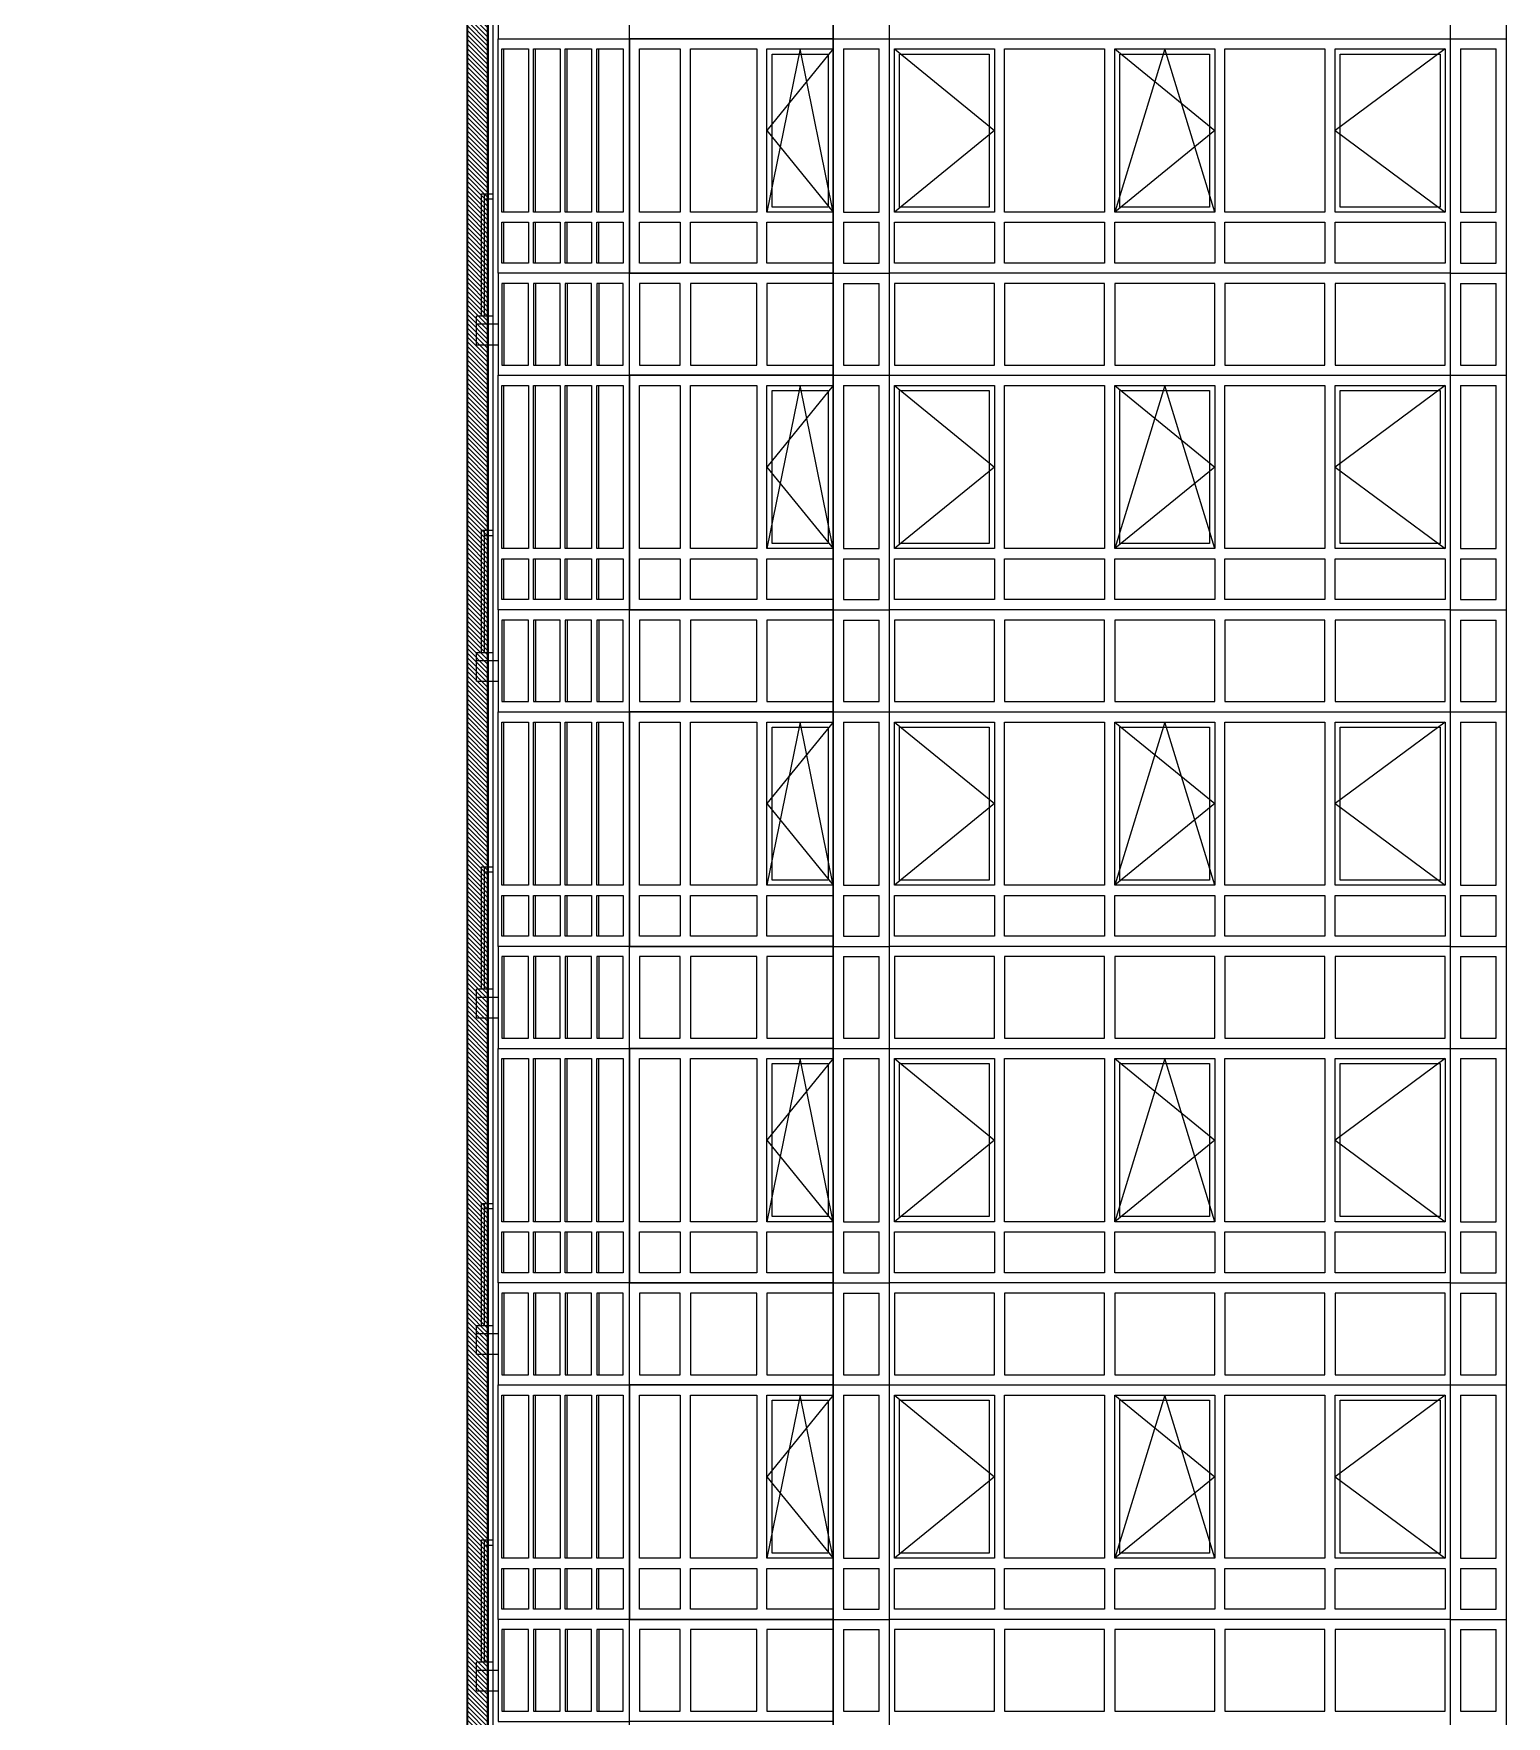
# Model space of a CAD drawing. Header units: inches. Extents: x -634 to 3638, y -6930911 to 5552.
# Drawn here: x 2108.79 to 2123.87, y 3410.04 to 3427.26 of the extents above; entities that cross this region are included whole.
import ezdxf

# ---------------------------------------------------------------- set-up
doc = ezdxf.new("R2010")
doc.units = ezdxf.units.IN
doc.header["$MEASUREMENT"] = 0
doc.linetypes.add('DASHED2', pattern=[9.525, 6.35, -3.175])
doc.layers.add('ELEV', color=134, linetype='Continuous', lineweight=18)
doc.layers.add('WALL_1', color=11, linetype='Continuous', lineweight=15)
for name, color, linetype in [('OGRAJDENIYE', 255, 'Continuous'), ('Okno', 150, 'Continuous'), ('WALL', 243, 'Continuous')]:
    doc.layers.add(name, color=color, linetype=linetype)

msp = doc.modelspace()

# ---------------------------------------------------------------- hatches: boundary and pattern name
at = {"layer": 'ELEV', "linetype": 'Continuous'}
h = msp.add_hatch(dxfattribs=at)
h.set_pattern_fill('ANSI31', color=256, scale=0.01044, style=0)
h.set_pattern_definition([(45, (1262.311104, 3366.587935), (-0.02343928418428, 0.02343928418428), [])])
edge = h.paths.add_edge_path()
edge.add_ellipse((1445.78234, 3471.96182), major_axis=(0, 6932302.83262), ratio=0.00000001506, start_angle=89.999976115149, end_angle=270.000023884851)
edge.add_line((1445.67794, 3474.85168), (1445.67794, 3528.48347))
edge.add_line((1445.67794, 3528.48347), (1445.88675, 3528.48347))
edge.add_line((1445.88675, 3528.48347), (1445.88675, 3474.85168))
h = msp.add_hatch(dxfattribs=at)
h.set_pattern_fill('ANSI31', color=256, scale=0.01044, angle=180, style=0)
h.set_pattern_definition([(135, (2251.666936, 3285.016235), (0.023439284, 0.023439284), [])])
h.paths.add_polyline_path([(2113.23118, 3396.17532), (2113.43664, 3396.33323), (2113.43999, 3396.3358), (2113.43999, 3448.16795), (2113.23118, 3448.16703)])

# ---------------------------------------------------------------- linework, layer by layer
at = {"layer": 'ELEV', "linetype": 'Continuous', "flags": 128}
for points in [[(2113.23118, 3448.16698, 0.02088, 0.02088, 0), (2113.23118, 3396.17532, 0.02088, 0.02088, 0)], [(2113.43999, 3448.16789, 0.02088, 0.02088, 0), (2113.43999, 3396.3358, 0.02088, 0.02088, 0)]]:
    msp.add_lwpolyline(points, format="xyseb", dxfattribs=at)
at = {"layer": 'OGRAJDENIYE', "color": 7, "linetype": 'Continuous'}
for p, q in [((2113.37474, 3425.62423), (2113.49585, 3425.62423)), ((2113.37474, 3424.37139), (2113.37474, 3425.62423)), ((2113.40606, 3424.37139), (2113.40606, 3425.62423)), ((2113.40606, 3425.57203), (2113.49585, 3425.57203)), ((2113.37474, 3422.17891), (2113.49585, 3422.17891)), ((2113.37474, 3420.92607), (2113.37474, 3422.17891)), ((2113.40606, 3420.92607), (2113.40606, 3422.17891)), ((2113.40606, 3422.12671), (2113.49585, 3422.12671)), ((2113.37474, 3418.73359), (2113.49585, 3418.73359)), ((2113.37474, 3417.48075), (2113.37474, 3418.73359)), ((2113.40606, 3417.48075), (2113.40606, 3418.73359)), ((2113.40606, 3418.68139), (2113.49585, 3418.68139)), ((2113.37474, 3415.28827), (2113.49585, 3415.28827)), ((2113.37474, 3414.03543), (2113.37474, 3415.28827)), ((2113.40606, 3414.03543), (2113.40606, 3415.28827)), ((2113.40606, 3415.23607), (2113.49585, 3415.23607)), ((2113.37474, 3411.84295), (2113.49585, 3411.84295)), ((2113.37474, 3410.59011), (2113.37474, 3411.84295)), ((2113.40606, 3410.59011), (2113.40606, 3411.84295)), ((2113.40606, 3411.79075), (2113.49585, 3411.79075))]:
    msp.add_line(p, q, dxfattribs=at)
at = {"layer": 'Okno', "color": 7}
for p, q in [((2113.60461, 3425.4363), (2113.60461, 3427.10676)), ((2113.92826, 3425.4363), (2113.92826, 3427.10676)), ((2114.25192, 3425.4363), (2114.25192, 3427.10676)), ((2114.57557, 3425.4363), (2114.57557, 3427.10676)), ((2113.60461, 3424.91428), (2113.60461, 3425.3319)), ((2113.92826, 3424.91428), (2113.92826, 3425.3319)), ((2114.25192, 3424.91428), (2114.25192, 3425.3319)), ((2114.57557, 3424.91428), (2114.57557, 3425.3319)), ((2113.60461, 3424.70548), (2113.60461, 3423.87025)), ((2113.92826, 3424.70548), (2113.92826, 3423.87025)), ((2114.25192, 3424.70548), (2114.25192, 3423.87025)), ((2114.57557, 3424.70548), (2114.57557, 3423.87025)), ((2113.60461, 3421.99098), (2113.60461, 3423.66144)), ((2113.92826, 3421.99098), (2113.92826, 3423.66144)), ((2114.25192, 3421.99098), (2114.25192, 3423.66144)), ((2114.57557, 3421.99098), (2114.57557, 3423.66144)), ((2113.60461, 3421.46896), (2113.60461, 3421.88658)), ((2113.92826, 3421.46896), (2113.92826, 3421.88658)), ((2114.25192, 3421.46896), (2114.25192, 3421.88658)), ((2114.57557, 3421.46896), (2114.57557, 3421.88658)), ((2113.60461, 3421.26016), (2113.60461, 3420.42493)), ((2113.92826, 3421.26016), (2113.92826, 3420.42493)), ((2114.25192, 3421.26016), (2114.25192, 3420.42493)), ((2114.57557, 3421.26016), (2114.57557, 3420.42493)), ((2113.60461, 3418.54566), (2113.60461, 3420.21612)), ((2113.92826, 3418.54566), (2113.92826, 3420.21612)), ((2114.25192, 3418.54566), (2114.25192, 3420.21612)), ((2114.57557, 3418.54566), (2114.57557, 3420.21612)), ((2113.60461, 3418.02364), (2113.60461, 3418.44126)), ((2113.92826, 3418.02364), (2113.92826, 3418.44126)), ((2114.25192, 3418.02364), (2114.25192, 3418.44126)), ((2114.57557, 3418.02364), (2114.57557, 3418.44126)), ((2113.60461, 3417.81484), (2113.60461, 3416.97961)), ((2113.92826, 3417.81484), (2113.92826, 3416.97961)), ((2114.25192, 3417.81484), (2114.25192, 3416.97961)), ((2114.57557, 3417.81484), (2114.57557, 3416.97961)), ((2113.60461, 3415.10034), (2113.60461, 3416.7708)), ((2113.92826, 3415.10034), (2113.92826, 3416.7708)), ((2114.25192, 3415.10034), (2114.25192, 3416.7708)), ((2114.57557, 3415.10034), (2114.57557, 3416.7708)), ((2113.60461, 3414.57832), (2113.60461, 3414.99594)), ((2113.92826, 3414.57832), (2113.92826, 3414.99594)), ((2114.25192, 3414.57832), (2114.25192, 3414.99594)), ((2114.57557, 3414.57832), (2114.57557, 3414.99594)), ((2113.60461, 3414.36952), (2113.60461, 3413.53429)), ((2113.92826, 3414.36952), (2113.92826, 3413.53429)), ((2114.25192, 3414.36952), (2114.25192, 3413.53429)), ((2114.57557, 3414.36952), (2114.57557, 3413.53429)), ((2113.60461, 3411.65502), (2113.60461, 3413.32548)), ((2113.92826, 3411.65502), (2113.92826, 3413.32548)), ((2114.25192, 3411.65502), (2114.25192, 3413.32548)), ((2114.57557, 3411.65502), (2114.57557, 3413.32548)), ((2113.60461, 3411.133), (2113.60461, 3411.55062)), ((2113.92826, 3411.133), (2113.92826, 3411.55062)), ((2114.25192, 3411.133), (2114.25192, 3411.55062)), ((2114.57557, 3411.133), (2114.57557, 3411.55062)), ((2113.60461, 3410.9242), (2113.60461, 3410.08897)), ((2113.92826, 3410.9242), (2113.92826, 3410.08897)), ((2114.25192, 3410.9242), (2114.25192, 3410.08897)), ((2114.57557, 3410.9242), (2114.57557, 3410.08897))]:
    msp.add_line(p, q, dxfattribs=at)
at = {"layer": 'Okno', "color": 7, "linetype": 'DASHED2', "ltscale": 0.4}
for p, q in [((2116.97562, 3427.10676), (2116.297, 3426.27153)), ((2116.63631, 3427.10676), (2116.297, 3425.4363)), ((2116.97562, 3425.4363), (2116.63631, 3427.10676)), ((2117.60309, 3427.10676), (2118.62624, 3426.27153)), ((2119.85821, 3427.10676), (2120.88136, 3426.27153)), ((2120.36978, 3427.10676), (2119.85821, 3425.4363)), ((2120.88136, 3425.4363), (2120.36978, 3427.10676)), ((2123.24088, 3427.10676), (2122.11333, 3426.27153)), ((2116.297, 3426.27153), (2116.97562, 3425.4363)), ((2118.62624, 3426.27153), (2117.60309, 3425.4363)), ((2120.88136, 3426.27153), (2119.85821, 3425.4363)), ((2122.11333, 3426.27153), (2123.24088, 3425.4363)), ((2116.97562, 3423.66144), (2116.297, 3422.82621)), ((2116.63631, 3423.66144), (2116.297, 3421.99098)), ((2116.97562, 3421.99098), (2116.63631, 3423.66144)), ((2117.60309, 3423.66144), (2118.62624, 3422.82621)), ((2119.85821, 3423.66144), (2120.88136, 3422.82621)), ((2120.36978, 3423.66144), (2119.85821, 3421.99098)), ((2120.88136, 3421.99098), (2120.36978, 3423.66144)), ((2123.24088, 3423.66144), (2122.11333, 3422.82621)), ((2116.297, 3422.82621), (2116.97562, 3421.99098)), ((2118.62624, 3422.82621), (2117.60309, 3421.99098)), ((2120.88136, 3422.82621), (2119.85821, 3421.99098)), ((2122.11333, 3422.82621), (2123.24088, 3421.99098)), ((2116.97562, 3420.21612), (2116.297, 3419.38089)), ((2116.63631, 3420.21612), (2116.297, 3418.54566)), ((2116.97562, 3418.54566), (2116.63631, 3420.21612)), ((2117.60309, 3420.21612), (2118.62624, 3419.38089)), ((2119.85821, 3420.21612), (2120.88136, 3419.38089)), ((2120.36978, 3420.21612), (2119.85821, 3418.54566)), ((2120.88136, 3418.54566), (2120.36978, 3420.21612)), ((2123.24088, 3420.21612), (2122.11333, 3419.38089)), ((2116.297, 3419.38089), (2116.97562, 3418.54566)), ((2118.62624, 3419.38089), (2117.60309, 3418.54566)), ((2120.88136, 3419.38089), (2119.85821, 3418.54566)), ((2122.11333, 3419.38089), (2123.24088, 3418.54566)), ((2116.97562, 3416.7708), (2116.297, 3415.93557)), ((2116.63631, 3416.7708), (2116.297, 3415.10034)), ((2116.97562, 3415.10034), (2116.63631, 3416.7708)), ((2117.60309, 3416.7708), (2118.62624, 3415.93557)), ((2119.85821, 3416.7708), (2120.88136, 3415.93557)), ((2120.36978, 3416.7708), (2119.85821, 3415.10034)), ((2120.88136, 3415.10034), (2120.36978, 3416.7708)), ((2123.24088, 3416.7708), (2122.11333, 3415.93557)), ((2116.297, 3415.93557), (2116.97562, 3415.10034)), ((2118.62624, 3415.93557), (2117.60309, 3415.10034)), ((2120.88136, 3415.93557), (2119.85821, 3415.10034)), ((2122.11333, 3415.93557), (2123.24088, 3415.10034)), ((2116.97562, 3413.32548), (2116.297, 3412.49025)), ((2116.63631, 3413.32548), (2116.297, 3411.65502)), ((2116.97562, 3411.65502), (2116.63631, 3413.32548)), ((2117.60309, 3413.32548), (2118.62624, 3412.49025)), ((2119.85821, 3413.32548), (2120.88136, 3412.49025)), ((2120.36978, 3413.32548), (2119.85821, 3411.65502)), ((2120.88136, 3411.65502), (2120.36978, 3413.32548)), ((2123.24088, 3413.32548), (2122.11333, 3412.49025)), ((2116.297, 3412.49025), (2116.97562, 3411.65502)), ((2118.62624, 3412.49025), (2117.60309, 3411.65502)), ((2120.88136, 3412.49025), (2119.85821, 3411.65502)), ((2122.11333, 3412.49025), (2123.24088, 3411.65502))]:
    msp.add_line(p, q, dxfattribs=at)
at = {"layer": 'Okno', "color": 7, "linetype": 'Continuous'}
for p, q in [((2116.97667, 3427.21116), (2117.55089, 3427.21116)), ((2117.08107, 3427.10676), (2117.44648, 3427.10676)), ((2123.29309, 3427.21116), (2123.86731, 3427.21116)), ((2123.39749, 3427.10676), (2123.7629, 3427.10676)), ((2117.08107, 3425.4363), (2117.44648, 3425.4363)), ((2123.39749, 3425.4363), (2123.7629, 3425.4363)), ((2117.08107, 3425.3319), (2117.44648, 3425.3319)), ((2123.39749, 3425.3319), (2123.7629, 3425.3319)), ((2117.08107, 3424.91428), (2117.44648, 3424.91428)), ((2123.39749, 3424.91428), (2123.7629, 3424.91428)), ((2116.97667, 3424.80988), (2117.55089, 3424.80988)), ((2117.08107, 3424.70548), (2117.44648, 3424.70548)), ((2123.29309, 3424.80988), (2123.86731, 3424.80988)), ((2123.39749, 3424.70548), (2123.7629, 3424.70548)), ((2117.08107, 3423.87025), (2117.44648, 3423.87025)), ((2123.39749, 3423.87025), (2123.7629, 3423.87025)), ((2116.97667, 3423.76584), (2117.55089, 3423.76584)), ((2117.08107, 3423.66144), (2117.44648, 3423.66144)), ((2123.29309, 3423.76584), (2123.86731, 3423.76584)), ((2123.39749, 3423.66144), (2123.7629, 3423.66144)), ((2117.08107, 3421.99098), (2117.44648, 3421.99098)), ((2123.39749, 3421.99098), (2123.7629, 3421.99098)), ((2117.08107, 3421.88658), (2117.44648, 3421.88658)), ((2123.39749, 3421.88658), (2123.7629, 3421.88658)), ((2117.08107, 3421.46896), (2117.44648, 3421.46896)), ((2123.39749, 3421.46896), (2123.7629, 3421.46896)), ((2116.97667, 3421.36456), (2117.55089, 3421.36456)), ((2117.08107, 3421.26016), (2117.44648, 3421.26016)), ((2123.29309, 3421.36456), (2123.86731, 3421.36456)), ((2123.39749, 3421.26016), (2123.7629, 3421.26016)), ((2117.08107, 3420.42493), (2117.44648, 3420.42493)), ((2123.39749, 3420.42493), (2123.7629, 3420.42493)), ((2116.97667, 3420.32052), (2117.55089, 3420.32052)), ((2117.08107, 3420.21612), (2117.44648, 3420.21612)), ((2123.29309, 3420.32052), (2123.86731, 3420.32052)), ((2123.39749, 3420.21612), (2123.7629, 3420.21612)), ((2117.08107, 3418.54566), (2117.44648, 3418.54566)), ((2123.39749, 3418.54566), (2123.7629, 3418.54566)), ((2117.08107, 3418.44126), (2117.44648, 3418.44126)), ((2123.39749, 3418.44126), (2123.7629, 3418.44126)), ((2117.08107, 3418.02364), (2117.44648, 3418.02364)), ((2123.39749, 3418.02364), (2123.7629, 3418.02364)), ((2116.97667, 3417.91924), (2117.55089, 3417.91924)), ((2117.08107, 3417.81484), (2117.44648, 3417.81484)), ((2123.29309, 3417.91924), (2123.86731, 3417.91924)), ((2123.39749, 3417.81484), (2123.7629, 3417.81484)), ((2117.08107, 3416.97961), (2117.44648, 3416.97961)), ((2123.39749, 3416.97961), (2123.7629, 3416.97961)), ((2116.97667, 3416.8752), (2117.55089, 3416.8752)), ((2117.08107, 3416.7708), (2117.44648, 3416.7708)), ((2123.29309, 3416.8752), (2123.86731, 3416.8752)), ((2123.39749, 3416.7708), (2123.7629, 3416.7708)), ((2117.08107, 3415.10034), (2117.44648, 3415.10034)), ((2123.39749, 3415.10034), (2123.7629, 3415.10034)), ((2117.08107, 3414.99594), (2117.44648, 3414.99594)), ((2123.39749, 3414.99594), (2123.7629, 3414.99594)), ((2117.08107, 3414.57832), (2117.44648, 3414.57832)), ((2123.39749, 3414.57832), (2123.7629, 3414.57832)), ((2116.97667, 3414.47392), (2117.55089, 3414.47392)), ((2117.08107, 3414.36952), (2117.44648, 3414.36952)), ((2123.29309, 3414.47392), (2123.86731, 3414.47392)), ((2123.39749, 3414.36952), (2123.7629, 3414.36952)), ((2117.08107, 3413.53429), (2117.44648, 3413.53429)), ((2123.39749, 3413.53429), (2123.7629, 3413.53429)), ((2116.97667, 3413.42988), (2117.55089, 3413.42988)), ((2117.08107, 3413.32548), (2117.44648, 3413.32548)), ((2123.29309, 3413.42988), (2123.86731, 3413.42988)), ((2123.39749, 3413.32548), (2123.7629, 3413.32548)), ((2117.08107, 3411.65502), (2117.44648, 3411.65502)), ((2123.39749, 3411.65502), (2123.7629, 3411.65502)), ((2117.08107, 3411.55062), (2117.44648, 3411.55062)), ((2123.39749, 3411.55062), (2123.7629, 3411.55062)), ((2117.08107, 3411.133), (2117.44648, 3411.133)), ((2123.39749, 3411.133), (2123.7629, 3411.133)), ((2116.97667, 3411.0286), (2117.55089, 3411.0286)), ((2117.08107, 3410.9242), (2117.44648, 3410.9242)), ((2123.29309, 3411.0286), (2123.86731, 3411.0286)), ((2123.39749, 3410.9242), (2123.7629, 3410.9242)), ((2117.08107, 3410.08897), (2117.44648, 3410.08897)), ((2123.39749, 3410.08897), (2123.7629, 3410.08897))]:
    msp.add_line(p, q, dxfattribs=at)
for points in [[(2117.55089, 3441.30565), (2116.97667, 3441.30565), (2116.97667, 3393.802), (2117.55089, 3393.802)], [(2123.86731, 3441.30565), (2123.29309, 3441.30565), (2123.29309, 3393.802), (2123.86731, 3393.802)]]:
    msp.add_lwpolyline(points, close=True, dxfattribs=at)
at = {"layer": 'Okno', "color": 7}
for points in [[(2114.88859, 3428.2552), (2113.54605, 3428.2552), (2113.54605, 3427.21116), (2114.88859, 3427.21116)], [(2114.88859, 3428.2552), (2116.97667, 3428.2552), (2116.97667, 3427.21116), (2114.88859, 3427.21116)], [(2113.54605, 3427.21116), (2114.88859, 3427.21116), (2114.88859, 3424.80988), (2113.54605, 3424.80988)], [(2113.58373, 3427.10676), (2113.85518, 3427.10676), (2113.85518, 3425.4363), (2113.58373, 3425.4363)], [(2113.90738, 3427.10676), (2114.17883, 3427.10676), (2114.17883, 3425.4363), (2113.90738, 3425.4363)], [(2114.23104, 3427.10676), (2114.50248, 3427.10676), (2114.50248, 3425.4363), (2114.23104, 3425.4363)], [(2114.55469, 3427.10676), (2114.82614, 3427.10676), (2114.82614, 3425.4363), (2114.55469, 3425.4363)], [(2114.88859, 3427.21116), (2116.97667, 3427.21116), (2116.97667, 3424.80988), (2114.88859, 3424.80988)], [(2114.993, 3427.10676), (2115.40957, 3427.10676), (2115.40957, 3425.4363), (2114.993, 3425.4363)], [(2115.51397, 3427.10676), (2116.1926, 3427.10676), (2116.1926, 3425.4363), (2115.51397, 3425.4363)], [(2116.297, 3427.10676), (2116.97562, 3427.10676), (2116.97562, 3425.4363), (2116.297, 3425.4363)], [(2117.55089, 3427.21116), (2123.29309, 3427.21116), (2123.29309, 3424.80988), (2117.55089, 3424.80988)], [(2117.60309, 3427.10676), (2118.62624, 3427.10676), (2118.62624, 3425.4363), (2117.60309, 3425.4363)], [(2118.73065, 3427.10676), (2119.7538, 3427.10676), (2119.7538, 3425.4363), (2118.73065, 3425.4363)], [(2119.85821, 3427.10676), (2120.88136, 3427.10676), (2120.88136, 3425.4363), (2119.85821, 3425.4363)], [(2120.98577, 3427.10676), (2122.00892, 3427.10676), (2122.00892, 3425.4363), (2120.98577, 3425.4363)], [(2122.11333, 3427.10676), (2123.24088, 3427.10676), (2123.24088, 3425.4363), (2122.11333, 3425.4363)], [(2116.3492, 3427.05456), (2116.92342, 3427.05456), (2116.92342, 3425.4885), (2116.3492, 3425.4885), (2116.3492, 3427.05456)], [(2117.65529, 3427.05456), (2118.57404, 3427.05456), (2118.57404, 3425.4885), (2117.65529, 3425.4885), (2117.65529, 3427.05456)], [(2119.91041, 3427.05456), (2120.82916, 3427.05456), (2120.82916, 3425.4885), (2119.91041, 3425.4885), (2119.91041, 3427.05456)], [(2122.16553, 3427.05456), (2123.18868, 3427.05456), (2123.18868, 3425.4885), (2122.16553, 3425.4885), (2122.16553, 3427.05456)], [(2113.58373, 3425.3319), (2113.85518, 3425.3319), (2113.85518, 3424.91428), (2113.58373, 3424.91428)], [(2113.90738, 3425.3319), (2114.17883, 3425.3319), (2114.17883, 3424.91428), (2113.90738, 3424.91428)], [(2114.23104, 3425.3319), (2114.50248, 3425.3319), (2114.50248, 3424.91428), (2114.23104, 3424.91428)], [(2114.55469, 3425.3319), (2114.82614, 3425.3319), (2114.82614, 3424.91428), (2114.55469, 3424.91428)], [(2114.993, 3425.3319), (2115.40957, 3425.3319), (2115.40957, 3424.91428), (2114.993, 3424.91428)], [(2115.51397, 3425.3319), (2116.1926, 3425.3319), (2116.1926, 3424.91428), (2115.51397, 3424.91428)], [(2116.297, 3425.3319), (2116.97562, 3425.3319), (2116.97562, 3424.91428), (2116.297, 3424.91428)], [(2117.60309, 3425.3319), (2118.62624, 3425.3319), (2118.62624, 3424.91428), (2117.60309, 3424.91428)], [(2118.73065, 3425.3319), (2119.7538, 3425.3319), (2119.7538, 3424.91428), (2118.73065, 3424.91428)], [(2119.85821, 3425.3319), (2120.88136, 3425.3319), (2120.88136, 3424.91428), (2119.85821, 3424.91428)], [(2120.98577, 3425.3319), (2122.00892, 3425.3319), (2122.00892, 3424.91428), (2120.98577, 3424.91428)], [(2122.11333, 3425.3319), (2123.24088, 3425.3319), (2123.24088, 3424.91428), (2122.11333, 3424.91428)], [(2114.88859, 3424.80988), (2113.54605, 3424.80988), (2113.54605, 3423.76584), (2114.88859, 3423.76584)], [(2113.85518, 3424.70548), (2113.58373, 3424.70548), (2113.58373, 3423.87025), (2113.85518, 3423.87025)], [(2114.17883, 3424.70548), (2113.90738, 3424.70548), (2113.90738, 3423.87025), (2114.17883, 3423.87025)], [(2114.50248, 3424.70548), (2114.23104, 3424.70548), (2114.23104, 3423.87025), (2114.50248, 3423.87025)], [(2114.82614, 3424.70548), (2114.55469, 3424.70548), (2114.55469, 3423.87025), (2114.82614, 3423.87025)], [(2114.88859, 3424.80988), (2116.97667, 3424.80988), (2116.97667, 3423.76584), (2114.88859, 3423.76584)], [(2115.40957, 3424.70548), (2114.993, 3424.70548), (2114.993, 3423.87025), (2115.40957, 3423.87025)], [(2116.1926, 3424.70548), (2115.51397, 3424.70548), (2115.51397, 3423.87025), (2116.1926, 3423.87025)], [(2116.97562, 3424.70548), (2116.297, 3424.70548), (2116.297, 3423.87025), (2116.97562, 3423.87025)], [(2118.62624, 3424.70548), (2117.60309, 3424.70548), (2117.60309, 3423.87025), (2118.62624, 3423.87025)], [(2119.7538, 3424.70548), (2118.73065, 3424.70548), (2118.73065, 3423.87025), (2119.7538, 3423.87025)], [(2120.88136, 3424.70548), (2119.85821, 3424.70548), (2119.85821, 3423.87025), (2120.88136, 3423.87025)], [(2122.00892, 3424.70548), (2120.98577, 3424.70548), (2120.98577, 3423.87025), (2122.00892, 3423.87025)], [(2123.24088, 3424.70548), (2122.11333, 3424.70548), (2122.11333, 3423.87025), (2123.24088, 3423.87025)], [(2113.54605, 3423.76584), (2114.88859, 3423.76584), (2114.88859, 3421.36456), (2113.54605, 3421.36456)], [(2113.58373, 3423.66144), (2113.85518, 3423.66144), (2113.85518, 3421.99098), (2113.58373, 3421.99098)], [(2113.90738, 3423.66144), (2114.17883, 3423.66144), (2114.17883, 3421.99098), (2113.90738, 3421.99098)], [(2114.23104, 3423.66144), (2114.50248, 3423.66144), (2114.50248, 3421.99098), (2114.23104, 3421.99098)], [(2114.55469, 3423.66144), (2114.82614, 3423.66144), (2114.82614, 3421.99098), (2114.55469, 3421.99098)], [(2114.88859, 3423.76584), (2116.97667, 3423.76584), (2116.97667, 3421.36456), (2114.88859, 3421.36456)], [(2114.993, 3423.66144), (2115.40957, 3423.66144), (2115.40957, 3421.99098), (2114.993, 3421.99098)], [(2115.51397, 3423.66144), (2116.1926, 3423.66144), (2116.1926, 3421.99098), (2115.51397, 3421.99098)], [(2116.297, 3423.66144), (2116.97562, 3423.66144), (2116.97562, 3421.99098), (2116.297, 3421.99098)], [(2117.55089, 3423.76584), (2123.29309, 3423.76584), (2123.29309, 3421.36456), (2117.55089, 3421.36456)], [(2117.60309, 3423.66144), (2118.62624, 3423.66144), (2118.62624, 3421.99098), (2117.60309, 3421.99098)], [(2118.73065, 3423.66144), (2119.7538, 3423.66144), (2119.7538, 3421.99098), (2118.73065, 3421.99098)], [(2119.85821, 3423.66144), (2120.88136, 3423.66144), (2120.88136, 3421.99098), (2119.85821, 3421.99098)], [(2120.98577, 3423.66144), (2122.00892, 3423.66144), (2122.00892, 3421.99098), (2120.98577, 3421.99098)], [(2122.11333, 3423.66144), (2123.24088, 3423.66144), (2123.24088, 3421.99098), (2122.11333, 3421.99098)], [(2116.3492, 3423.60924), (2116.92342, 3423.60924), (2116.92342, 3422.04318), (2116.3492, 3422.04318), (2116.3492, 3423.60924)], [(2117.65529, 3423.60924), (2118.57404, 3423.60924), (2118.57404, 3422.04318), (2117.65529, 3422.04318), (2117.65529, 3423.60924)], [(2119.91041, 3423.60924), (2120.82916, 3423.60924), (2120.82916, 3422.04318), (2119.91041, 3422.04318), (2119.91041, 3423.60924)], [(2122.16553, 3423.60924), (2123.18868, 3423.60924), (2123.18868, 3422.04318), (2122.16553, 3422.04318), (2122.16553, 3423.60924)], [(2113.58373, 3421.88658), (2113.85518, 3421.88658), (2113.85518, 3421.46896), (2113.58373, 3421.46896)], [(2113.90738, 3421.88658), (2114.17883, 3421.88658), (2114.17883, 3421.46896), (2113.90738, 3421.46896)], [(2114.23104, 3421.88658), (2114.50248, 3421.88658), (2114.50248, 3421.46896), (2114.23104, 3421.46896)], [(2114.55469, 3421.88658), (2114.82614, 3421.88658), (2114.82614, 3421.46896), (2114.55469, 3421.46896)], [(2114.993, 3421.88658), (2115.40957, 3421.88658), (2115.40957, 3421.46896), (2114.993, 3421.46896)], [(2115.51397, 3421.88658), (2116.1926, 3421.88658), (2116.1926, 3421.46896), (2115.51397, 3421.46896)], [(2116.297, 3421.88658), (2116.97562, 3421.88658), (2116.97562, 3421.46896), (2116.297, 3421.46896)], [(2117.60309, 3421.88658), (2118.62624, 3421.88658), (2118.62624, 3421.46896), (2117.60309, 3421.46896)], [(2118.73065, 3421.88658), (2119.7538, 3421.88658), (2119.7538, 3421.46896), (2118.73065, 3421.46896)], [(2119.85821, 3421.88658), (2120.88136, 3421.88658), (2120.88136, 3421.46896), (2119.85821, 3421.46896)], [(2120.98577, 3421.88658), (2122.00892, 3421.88658), (2122.00892, 3421.46896), (2120.98577, 3421.46896)], [(2122.11333, 3421.88658), (2123.24088, 3421.88658), (2123.24088, 3421.46896), (2122.11333, 3421.46896)], [(2114.88859, 3421.36456), (2113.54605, 3421.36456), (2113.54605, 3420.32052), (2114.88859, 3420.32052)], [(2113.85518, 3421.26016), (2113.58373, 3421.26016), (2113.58373, 3420.42493), (2113.85518, 3420.42493)], [(2114.17883, 3421.26016), (2113.90738, 3421.26016), (2113.90738, 3420.42493), (2114.17883, 3420.42493)], [(2114.50248, 3421.26016), (2114.23104, 3421.26016), (2114.23104, 3420.42493), (2114.50248, 3420.42493)], [(2114.82614, 3421.26016), (2114.55469, 3421.26016), (2114.55469, 3420.42493), (2114.82614, 3420.42493)], [(2114.88859, 3421.36456), (2116.97667, 3421.36456), (2116.97667, 3420.32052), (2114.88859, 3420.32052)], [(2115.40957, 3421.26016), (2114.993, 3421.26016), (2114.993, 3420.42493), (2115.40957, 3420.42493)], [(2116.1926, 3421.26016), (2115.51397, 3421.26016), (2115.51397, 3420.42493), (2116.1926, 3420.42493)], [(2116.97562, 3421.26016), (2116.297, 3421.26016), (2116.297, 3420.42493), (2116.97562, 3420.42493)], [(2118.62624, 3421.26016), (2117.60309, 3421.26016), (2117.60309, 3420.42493), (2118.62624, 3420.42493)], [(2119.7538, 3421.26016), (2118.73065, 3421.26016), (2118.73065, 3420.42493), (2119.7538, 3420.42493)], [(2120.88136, 3421.26016), (2119.85821, 3421.26016), (2119.85821, 3420.42493), (2120.88136, 3420.42493)], [(2122.00892, 3421.26016), (2120.98577, 3421.26016), (2120.98577, 3420.42493), (2122.00892, 3420.42493)], [(2123.24088, 3421.26016), (2122.11333, 3421.26016), (2122.11333, 3420.42493), (2123.24088, 3420.42493)], [(2113.54605, 3420.32052), (2114.88859, 3420.32052), (2114.88859, 3417.91924), (2113.54605, 3417.91924)], [(2113.58373, 3420.21612), (2113.85518, 3420.21612), (2113.85518, 3418.54566), (2113.58373, 3418.54566)], [(2113.90738, 3420.21612), (2114.17883, 3420.21612), (2114.17883, 3418.54566), (2113.90738, 3418.54566)], [(2114.23104, 3420.21612), (2114.50248, 3420.21612), (2114.50248, 3418.54566), (2114.23104, 3418.54566)], [(2114.55469, 3420.21612), (2114.82614, 3420.21612), (2114.82614, 3418.54566), (2114.55469, 3418.54566)], [(2114.88859, 3420.32052), (2116.97667, 3420.32052), (2116.97667, 3417.91924), (2114.88859, 3417.91924)], [(2114.993, 3420.21612), (2115.40957, 3420.21612), (2115.40957, 3418.54566), (2114.993, 3418.54566)], [(2115.51397, 3420.21612), (2116.1926, 3420.21612), (2116.1926, 3418.54566), (2115.51397, 3418.54566)], [(2116.297, 3420.21612), (2116.97562, 3420.21612), (2116.97562, 3418.54566), (2116.297, 3418.54566)], [(2117.55089, 3420.32052), (2123.29309, 3420.32052), (2123.29309, 3417.91924), (2117.55089, 3417.91924)], [(2117.60309, 3420.21612), (2118.62624, 3420.21612), (2118.62624, 3418.54566), (2117.60309, 3418.54566)], [(2118.73065, 3420.21612), (2119.7538, 3420.21612), (2119.7538, 3418.54566), (2118.73065, 3418.54566)], [(2119.85821, 3420.21612), (2120.88136, 3420.21612), (2120.88136, 3418.54566), (2119.85821, 3418.54566)], [(2120.98577, 3420.21612), (2122.00892, 3420.21612), (2122.00892, 3418.54566), (2120.98577, 3418.54566)], [(2122.11333, 3420.21612), (2123.24088, 3420.21612), (2123.24088, 3418.54566), (2122.11333, 3418.54566)], [(2116.3492, 3420.16392), (2116.92342, 3420.16392), (2116.92342, 3418.59786), (2116.3492, 3418.59786), (2116.3492, 3420.16392)], [(2117.65529, 3420.16392), (2118.57404, 3420.16392), (2118.57404, 3418.59786), (2117.65529, 3418.59786), (2117.65529, 3420.16392)], [(2119.91041, 3420.16392), (2120.82916, 3420.16392), (2120.82916, 3418.59786), (2119.91041, 3418.59786), (2119.91041, 3420.16392)], [(2122.16553, 3420.16392), (2123.18868, 3420.16392), (2123.18868, 3418.59786), (2122.16553, 3418.59786), (2122.16553, 3420.16392)], [(2113.58373, 3418.44126), (2113.85518, 3418.44126), (2113.85518, 3418.02364), (2113.58373, 3418.02364)], [(2113.90738, 3418.44126), (2114.17883, 3418.44126), (2114.17883, 3418.02364), (2113.90738, 3418.02364)], [(2114.23104, 3418.44126), (2114.50248, 3418.44126), (2114.50248, 3418.02364), (2114.23104, 3418.02364)], [(2114.55469, 3418.44126), (2114.82614, 3418.44126), (2114.82614, 3418.02364), (2114.55469, 3418.02364)], [(2114.993, 3418.44126), (2115.40957, 3418.44126), (2115.40957, 3418.02364), (2114.993, 3418.02364)], [(2115.51397, 3418.44126), (2116.1926, 3418.44126), (2116.1926, 3418.02364), (2115.51397, 3418.02364)], [(2116.297, 3418.44126), (2116.97562, 3418.44126), (2116.97562, 3418.02364), (2116.297, 3418.02364)], [(2117.60309, 3418.44126), (2118.62624, 3418.44126), (2118.62624, 3418.02364), (2117.60309, 3418.02364)], [(2118.73065, 3418.44126), (2119.7538, 3418.44126), (2119.7538, 3418.02364), (2118.73065, 3418.02364)], [(2119.85821, 3418.44126), (2120.88136, 3418.44126), (2120.88136, 3418.02364), (2119.85821, 3418.02364)], [(2120.98577, 3418.44126), (2122.00892, 3418.44126), (2122.00892, 3418.02364), (2120.98577, 3418.02364)], [(2122.11333, 3418.44126), (2123.24088, 3418.44126), (2123.24088, 3418.02364), (2122.11333, 3418.02364)], [(2114.88859, 3417.91924), (2113.54605, 3417.91924), (2113.54605, 3416.8752), (2114.88859, 3416.8752)], [(2113.85518, 3417.81484), (2113.58373, 3417.81484), (2113.58373, 3416.97961), (2113.85518, 3416.97961)], [(2114.17883, 3417.81484), (2113.90738, 3417.81484), (2113.90738, 3416.97961), (2114.17883, 3416.97961)], [(2114.50248, 3417.81484), (2114.23104, 3417.81484), (2114.23104, 3416.97961), (2114.50248, 3416.97961)], [(2114.82614, 3417.81484), (2114.55469, 3417.81484), (2114.55469, 3416.97961), (2114.82614, 3416.97961)], [(2114.88859, 3417.91924), (2116.97667, 3417.91924), (2116.97667, 3416.8752), (2114.88859, 3416.8752)], [(2115.40957, 3417.81484), (2114.993, 3417.81484), (2114.993, 3416.97961), (2115.40957, 3416.97961)], [(2116.1926, 3417.81484), (2115.51397, 3417.81484), (2115.51397, 3416.97961), (2116.1926, 3416.97961)], [(2116.97562, 3417.81484), (2116.297, 3417.81484), (2116.297, 3416.97961), (2116.97562, 3416.97961)], [(2118.62624, 3417.81484), (2117.60309, 3417.81484), (2117.60309, 3416.97961), (2118.62624, 3416.97961)], [(2119.7538, 3417.81484), (2118.73065, 3417.81484), (2118.73065, 3416.97961), (2119.7538, 3416.97961)], [(2120.88136, 3417.81484), (2119.85821, 3417.81484), (2119.85821, 3416.97961), (2120.88136, 3416.97961)], [(2122.00892, 3417.81484), (2120.98577, 3417.81484), (2120.98577, 3416.97961), (2122.00892, 3416.97961)], [(2123.24088, 3417.81484), (2122.11333, 3417.81484), (2122.11333, 3416.97961), (2123.24088, 3416.97961)], [(2113.54605, 3416.8752), (2114.88859, 3416.8752), (2114.88859, 3414.47392), (2113.54605, 3414.47392)], [(2113.58373, 3416.7708), (2113.85518, 3416.7708), (2113.85518, 3415.10034), (2113.58373, 3415.10034)], [(2113.90738, 3416.7708), (2114.17883, 3416.7708), (2114.17883, 3415.10034), (2113.90738, 3415.10034)], [(2114.23104, 3416.7708), (2114.50248, 3416.7708), (2114.50248, 3415.10034), (2114.23104, 3415.10034)], [(2114.55469, 3416.7708), (2114.82614, 3416.7708), (2114.82614, 3415.10034), (2114.55469, 3415.10034)], [(2114.88859, 3416.8752), (2116.97667, 3416.8752), (2116.97667, 3414.47392), (2114.88859, 3414.47392)], [(2114.993, 3416.7708), (2115.40957, 3416.7708), (2115.40957, 3415.10034), (2114.993, 3415.10034)], [(2115.51397, 3416.7708), (2116.1926, 3416.7708), (2116.1926, 3415.10034), (2115.51397, 3415.10034)], [(2116.297, 3416.7708), (2116.97562, 3416.7708), (2116.97562, 3415.10034), (2116.297, 3415.10034)], [(2117.55089, 3416.8752), (2123.29309, 3416.8752), (2123.29309, 3414.47392), (2117.55089, 3414.47392)], [(2117.60309, 3416.7708), (2118.62624, 3416.7708), (2118.62624, 3415.10034), (2117.60309, 3415.10034)], [(2118.73065, 3416.7708), (2119.7538, 3416.7708), (2119.7538, 3415.10034), (2118.73065, 3415.10034)], [(2119.85821, 3416.7708), (2120.88136, 3416.7708), (2120.88136, 3415.10034), (2119.85821, 3415.10034)], [(2120.98577, 3416.7708), (2122.00892, 3416.7708), (2122.00892, 3415.10034), (2120.98577, 3415.10034)], [(2122.11333, 3416.7708), (2123.24088, 3416.7708), (2123.24088, 3415.10034), (2122.11333, 3415.10034)], [(2116.3492, 3416.7186), (2116.92342, 3416.7186), (2116.92342, 3415.15254), (2116.3492, 3415.15254), (2116.3492, 3416.7186)], [(2117.65529, 3416.7186), (2118.57404, 3416.7186), (2118.57404, 3415.15254), (2117.65529, 3415.15254), (2117.65529, 3416.7186)], [(2119.91041, 3416.7186), (2120.82916, 3416.7186), (2120.82916, 3415.15254), (2119.91041, 3415.15254), (2119.91041, 3416.7186)], [(2122.16553, 3416.7186), (2123.18868, 3416.7186), (2123.18868, 3415.15254), (2122.16553, 3415.15254), (2122.16553, 3416.7186)], [(2113.58373, 3414.99594), (2113.85518, 3414.99594), (2113.85518, 3414.57832), (2113.58373, 3414.57832)], [(2113.90738, 3414.99594), (2114.17883, 3414.99594), (2114.17883, 3414.57832), (2113.90738, 3414.57832)], [(2114.23104, 3414.99594), (2114.50248, 3414.99594), (2114.50248, 3414.57832), (2114.23104, 3414.57832)], [(2114.55469, 3414.99594), (2114.82614, 3414.99594), (2114.82614, 3414.57832), (2114.55469, 3414.57832)], [(2114.993, 3414.99594), (2115.40957, 3414.99594), (2115.40957, 3414.57832), (2114.993, 3414.57832)], [(2115.51397, 3414.99594), (2116.1926, 3414.99594), (2116.1926, 3414.57832), (2115.51397, 3414.57832)], [(2116.297, 3414.99594), (2116.97562, 3414.99594), (2116.97562, 3414.57832), (2116.297, 3414.57832)], [(2117.60309, 3414.99594), (2118.62624, 3414.99594), (2118.62624, 3414.57832), (2117.60309, 3414.57832)], [(2118.73065, 3414.99594), (2119.7538, 3414.99594), (2119.7538, 3414.57832), (2118.73065, 3414.57832)], [(2119.85821, 3414.99594), (2120.88136, 3414.99594), (2120.88136, 3414.57832), (2119.85821, 3414.57832)], [(2120.98577, 3414.99594), (2122.00892, 3414.99594), (2122.00892, 3414.57832), (2120.98577, 3414.57832)], [(2122.11333, 3414.99594), (2123.24088, 3414.99594), (2123.24088, 3414.57832), (2122.11333, 3414.57832)], [(2114.88859, 3414.47392), (2113.54605, 3414.47392), (2113.54605, 3413.42988), (2114.88859, 3413.42988)], [(2113.85518, 3414.36952), (2113.58373, 3414.36952), (2113.58373, 3413.53429), (2113.85518, 3413.53429)], [(2114.17883, 3414.36952), (2113.90738, 3414.36952), (2113.90738, 3413.53429), (2114.17883, 3413.53429)], [(2114.50248, 3414.36952), (2114.23104, 3414.36952), (2114.23104, 3413.53429), (2114.50248, 3413.53429)], [(2114.82614, 3414.36952), (2114.55469, 3414.36952), (2114.55469, 3413.53429), (2114.82614, 3413.53429)], [(2114.88859, 3414.47392), (2116.97667, 3414.47392), (2116.97667, 3413.42988), (2114.88859, 3413.42988)], [(2115.40957, 3414.36952), (2114.993, 3414.36952), (2114.993, 3413.53429), (2115.40957, 3413.53429)], [(2116.1926, 3414.36952), (2115.51397, 3414.36952), (2115.51397, 3413.53429), (2116.1926, 3413.53429)], [(2116.97562, 3414.36952), (2116.297, 3414.36952), (2116.297, 3413.53429), (2116.97562, 3413.53429)], [(2118.62624, 3414.36952), (2117.60309, 3414.36952), (2117.60309, 3413.53429), (2118.62624, 3413.53429)], [(2119.7538, 3414.36952), (2118.73065, 3414.36952), (2118.73065, 3413.53429), (2119.7538, 3413.53429)], [(2120.88136, 3414.36952), (2119.85821, 3414.36952), (2119.85821, 3413.53429), (2120.88136, 3413.53429)], [(2122.00892, 3414.36952), (2120.98577, 3414.36952), (2120.98577, 3413.53429), (2122.00892, 3413.53429)], [(2123.24088, 3414.36952), (2122.11333, 3414.36952), (2122.11333, 3413.53429), (2123.24088, 3413.53429)], [(2113.54605, 3413.42988), (2114.88859, 3413.42988), (2114.88859, 3411.0286), (2113.54605, 3411.0286)], [(2113.58373, 3413.32548), (2113.85518, 3413.32548), (2113.85518, 3411.65502), (2113.58373, 3411.65502)], [(2113.90738, 3413.32548), (2114.17883, 3413.32548), (2114.17883, 3411.65502), (2113.90738, 3411.65502)], [(2114.23104, 3413.32548), (2114.50248, 3413.32548), (2114.50248, 3411.65502), (2114.23104, 3411.65502)], [(2114.55469, 3413.32548), (2114.82614, 3413.32548), (2114.82614, 3411.65502), (2114.55469, 3411.65502)], [(2114.88859, 3413.42988), (2116.97667, 3413.42988), (2116.97667, 3411.0286), (2114.88859, 3411.0286)], [(2114.993, 3413.32548), (2115.40957, 3413.32548), (2115.40957, 3411.65502), (2114.993, 3411.65502)], [(2115.51397, 3413.32548), (2116.1926, 3413.32548), (2116.1926, 3411.65502), (2115.51397, 3411.65502)], [(2116.297, 3413.32548), (2116.97562, 3413.32548), (2116.97562, 3411.65502), (2116.297, 3411.65502)], [(2117.55089, 3413.42988), (2123.29309, 3413.42988), (2123.29309, 3411.0286), (2117.55089, 3411.0286)], [(2117.60309, 3413.32548), (2118.62624, 3413.32548), (2118.62624, 3411.65502), (2117.60309, 3411.65502)], [(2118.73065, 3413.32548), (2119.7538, 3413.32548), (2119.7538, 3411.65502), (2118.73065, 3411.65502)], [(2119.85821, 3413.32548), (2120.88136, 3413.32548), (2120.88136, 3411.65502), (2119.85821, 3411.65502)], [(2120.98577, 3413.32548), (2122.00892, 3413.32548), (2122.00892, 3411.65502), (2120.98577, 3411.65502)], [(2122.11333, 3413.32548), (2123.24088, 3413.32548), (2123.24088, 3411.65502), (2122.11333, 3411.65502)], [(2116.3492, 3413.27328), (2116.92342, 3413.27328), (2116.92342, 3411.70722), (2116.3492, 3411.70722), (2116.3492, 3413.27328)], [(2117.65529, 3413.27328), (2118.57404, 3413.27328), (2118.57404, 3411.70722), (2117.65529, 3411.70722), (2117.65529, 3413.27328)], [(2119.91041, 3413.27328), (2120.82916, 3413.27328), (2120.82916, 3411.70722), (2119.91041, 3411.70722), (2119.91041, 3413.27328)], [(2122.16553, 3413.27328), (2123.18868, 3413.27328), (2123.18868, 3411.70722), (2122.16553, 3411.70722), (2122.16553, 3413.27328)], [(2113.58373, 3411.55062), (2113.85518, 3411.55062), (2113.85518, 3411.133), (2113.58373, 3411.133)], [(2113.90738, 3411.55062), (2114.17883, 3411.55062), (2114.17883, 3411.133), (2113.90738, 3411.133)], [(2114.23104, 3411.55062), (2114.50248, 3411.55062), (2114.50248, 3411.133), (2114.23104, 3411.133)], [(2114.55469, 3411.55062), (2114.82614, 3411.55062), (2114.82614, 3411.133), (2114.55469, 3411.133)], [(2114.993, 3411.55062), (2115.40957, 3411.55062), (2115.40957, 3411.133), (2114.993, 3411.133)], [(2115.51397, 3411.55062), (2116.1926, 3411.55062), (2116.1926, 3411.133), (2115.51397, 3411.133)], [(2116.297, 3411.55062), (2116.97562, 3411.55062), (2116.97562, 3411.133), (2116.297, 3411.133)], [(2117.60309, 3411.55062), (2118.62624, 3411.55062), (2118.62624, 3411.133), (2117.60309, 3411.133)], [(2118.73065, 3411.55062), (2119.7538, 3411.55062), (2119.7538, 3411.133), (2118.73065, 3411.133)], [(2119.85821, 3411.55062), (2120.88136, 3411.55062), (2120.88136, 3411.133), (2119.85821, 3411.133)], [(2120.98577, 3411.55062), (2122.00892, 3411.55062), (2122.00892, 3411.133), (2120.98577, 3411.133)], [(2122.11333, 3411.55062), (2123.24088, 3411.55062), (2123.24088, 3411.133), (2122.11333, 3411.133)], [(2114.88859, 3411.0286), (2113.54605, 3411.0286), (2113.54605, 3409.98456), (2114.88859, 3409.98456)], [(2113.85518, 3410.9242), (2113.58373, 3410.9242), (2113.58373, 3410.08897), (2113.85518, 3410.08897)], [(2114.17883, 3410.9242), (2113.90738, 3410.9242), (2113.90738, 3410.08897), (2114.17883, 3410.08897)], [(2114.50248, 3410.9242), (2114.23104, 3410.9242), (2114.23104, 3410.08897), (2114.50248, 3410.08897)], [(2114.82614, 3410.9242), (2114.55469, 3410.9242), (2114.55469, 3410.08897), (2114.82614, 3410.08897)], [(2114.88859, 3411.0286), (2116.97667, 3411.0286), (2116.97667, 3409.98456), (2114.88859, 3409.98456)], [(2115.40957, 3410.9242), (2114.993, 3410.9242), (2114.993, 3410.08897), (2115.40957, 3410.08897)], [(2116.1926, 3410.9242), (2115.51397, 3410.9242), (2115.51397, 3410.08897), (2116.1926, 3410.08897)], [(2116.97562, 3410.9242), (2116.297, 3410.9242), (2116.297, 3410.08897), (2116.97562, 3410.08897)], [(2118.62624, 3410.9242), (2117.60309, 3410.9242), (2117.60309, 3410.08897), (2118.62624, 3410.08897)], [(2119.7538, 3410.9242), (2118.73065, 3410.9242), (2118.73065, 3410.08897), (2119.7538, 3410.08897)], [(2120.88136, 3410.9242), (2119.85821, 3410.9242), (2119.85821, 3410.08897), (2120.88136, 3410.08897)], [(2122.00892, 3410.9242), (2120.98577, 3410.9242), (2120.98577, 3410.08897), (2122.00892, 3410.08897)], [(2123.24088, 3410.9242), (2122.11333, 3410.9242), (2122.11333, 3410.08897), (2123.24088, 3410.08897)]]:
    msp.add_lwpolyline(points, close=True, dxfattribs=at)
at = {"layer": 'Okno', "color": 7, "linetype": 'Continuous'}
for points in [[(2117.08107, 3427.10676), (2117.08107, 3425.4363)], [(2117.44648, 3425.4363), (2117.44648, 3427.10676)], [(2123.39749, 3427.10676), (2123.39749, 3425.4363)], [(2123.7629, 3425.4363), (2123.7629, 3427.10676)], [(2117.08107, 3425.3319), (2117.08107, 3424.91428)], [(2117.44648, 3424.91428), (2117.44648, 3425.3319)], [(2123.39749, 3425.3319), (2123.39749, 3424.91428)], [(2123.7629, 3424.91428), (2123.7629, 3425.3319)], [(2117.08107, 3424.70548), (2117.08107, 3423.87025)], [(2117.44648, 3423.87025), (2117.44648, 3424.70548)], [(2123.39749, 3424.70548), (2123.39749, 3423.87025)], [(2123.7629, 3423.87025), (2123.7629, 3424.70548)], [(2117.08107, 3423.66144), (2117.08107, 3421.99098)], [(2117.44648, 3421.99098), (2117.44648, 3423.66144)], [(2123.39749, 3423.66144), (2123.39749, 3421.99098)], [(2123.7629, 3421.99098), (2123.7629, 3423.66144)], [(2117.08107, 3421.88658), (2117.08107, 3421.46896)], [(2117.44648, 3421.46896), (2117.44648, 3421.88658)], [(2123.39749, 3421.88658), (2123.39749, 3421.46896)], [(2123.7629, 3421.46896), (2123.7629, 3421.88658)], [(2117.08107, 3421.26016), (2117.08107, 3420.42493)], [(2117.44648, 3420.42493), (2117.44648, 3421.26016)], [(2123.39749, 3421.26016), (2123.39749, 3420.42493)], [(2123.7629, 3420.42493), (2123.7629, 3421.26016)], [(2117.08107, 3420.21612), (2117.08107, 3418.54566)], [(2117.44648, 3418.54566), (2117.44648, 3420.21612)], [(2123.39749, 3420.21612), (2123.39749, 3418.54566)], [(2123.7629, 3418.54566), (2123.7629, 3420.21612)], [(2117.08107, 3418.44126), (2117.08107, 3418.02364)], [(2117.44648, 3418.02364), (2117.44648, 3418.44126)], [(2123.39749, 3418.44126), (2123.39749, 3418.02364)], [(2123.7629, 3418.02364), (2123.7629, 3418.44126)], [(2117.08107, 3417.81484), (2117.08107, 3416.97961)], [(2117.44648, 3416.97961), (2117.44648, 3417.81484)], [(2123.39749, 3417.81484), (2123.39749, 3416.97961)], [(2123.7629, 3416.97961), (2123.7629, 3417.81484)], [(2117.08107, 3416.7708), (2117.08107, 3415.10034)], [(2117.44648, 3415.10034), (2117.44648, 3416.7708)], [(2123.39749, 3416.7708), (2123.39749, 3415.10034)], [(2123.7629, 3415.10034), (2123.7629, 3416.7708)], [(2117.08107, 3414.99594), (2117.08107, 3414.57832)], [(2117.44648, 3414.57832), (2117.44648, 3414.99594)], [(2123.39749, 3414.99594), (2123.39749, 3414.57832)], [(2123.7629, 3414.57832), (2123.7629, 3414.99594)], [(2117.08107, 3414.36952), (2117.08107, 3413.53429)], [(2117.44648, 3413.53429), (2117.44648, 3414.36952)], [(2123.39749, 3414.36952), (2123.39749, 3413.53429)], [(2123.7629, 3413.53429), (2123.7629, 3414.36952)], [(2117.08107, 3413.32548), (2117.08107, 3411.65502)], [(2117.44648, 3411.65502), (2117.44648, 3413.32548)], [(2123.39749, 3413.32548), (2123.39749, 3411.65502)], [(2123.7629, 3411.65502), (2123.7629, 3413.32548)], [(2117.08107, 3411.55062), (2117.08107, 3411.133)], [(2117.44648, 3411.133), (2117.44648, 3411.55062)], [(2123.39749, 3411.55062), (2123.39749, 3411.133)], [(2123.7629, 3411.133), (2123.7629, 3411.55062)], [(2117.08107, 3410.9242), (2117.08107, 3410.08897)], [(2117.44648, 3410.08897), (2117.44648, 3410.9242)], [(2123.39749, 3410.9242), (2123.39749, 3410.08897)], [(2123.7629, 3410.08897), (2123.7629, 3410.9242)]]:
    msp.add_lwpolyline(points, dxfattribs=at)
at = {"layer": 'WALL', "color": 7, "linetype": 'Continuous'}
for p, q in [((2114.88859, 3396.5165), (2114.88859, 3445.5862)), ((2113.49585, 3396.41209), (2113.49594, 3441.30536)), ((2114.88859, 3396.82971), (2114.88859, 3441.25345)), ((2116.97667, 3393.27998), (2116.97667, 3441.30565)), ((2117.55089, 3393.27998), (2117.55089, 3441.30565)), ((2123.29309, 3441.30565), (2123.29309, 3393.27998))]:
    msp.add_line(p, q, dxfattribs=at)
at = {"layer": 'WALL_1', "color": 7, "linetype": 'Continuous'}
for p, q in [((2113.32254, 3424.07906), (2113.32254, 3424.37139)), ((2113.49585, 3424.37139), (2113.32254, 3424.37139)), ((2113.54602, 3424.28786), (2113.32254, 3424.28786)), ((2113.32256, 3424.07906), (2113.54602, 3424.07906)), ((2113.32254, 3420.63374), (2113.32254, 3420.92607)), ((2113.49585, 3420.92607), (2113.32254, 3420.92607)), ((2113.54601, 3420.84254), (2113.32254, 3420.84254)), ((2113.32256, 3420.63374), (2113.54601, 3420.63374)), ((2113.32254, 3417.18842), (2113.32254, 3417.48075)), ((2113.49585, 3417.48075), (2113.32254, 3417.48075)), ((2113.54601, 3417.39722), (2113.32254, 3417.39722)), ((2113.32256, 3417.18842), (2113.546, 3417.18842)), ((2113.32254, 3413.7431), (2113.32254, 3414.03543)), ((2113.49585, 3414.03543), (2113.32254, 3414.03543)), ((2113.546, 3413.9519), (2113.32254, 3413.9519)), ((2113.32256, 3413.7431), (2113.546, 3413.7431)), ((2113.32254, 3410.29778), (2113.32254, 3410.59011)), ((2113.49585, 3410.59011), (2113.32254, 3410.59011)), ((2113.54599, 3410.50658), (2113.32254, 3410.50658)), ((2113.32256, 3410.29778), (2113.54599, 3410.29778))]:
    msp.add_line(p, q, dxfattribs=at)

doc.saveas('drawing.dxf')
